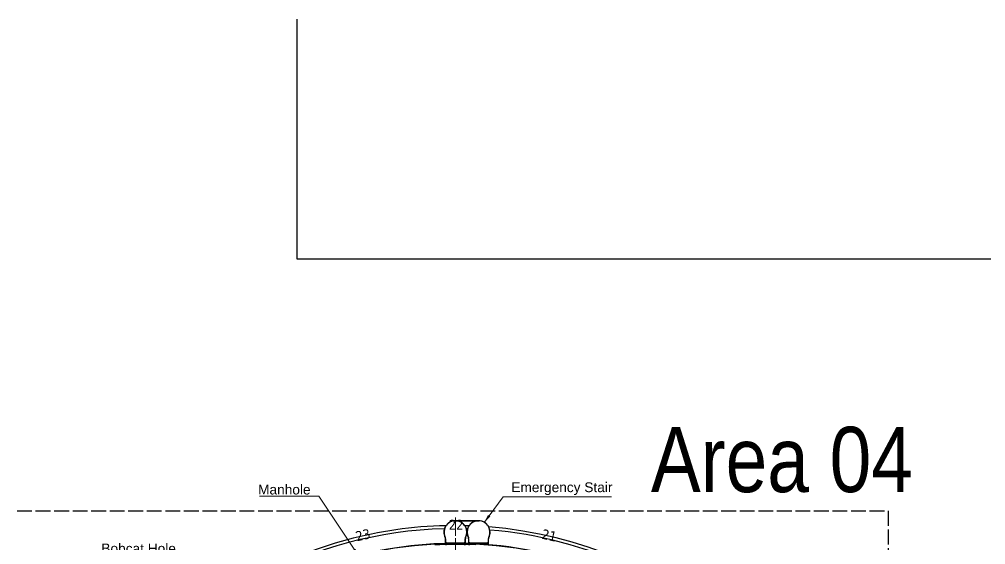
# Model space of a CAD drawing. Header units: millimetres. Extents: x 0 to 118900, y 0 to 84100.
# Drawn here: x 41833 to 71427, y 30990 to 47084 of the extents above; entities that cross this region are included whole.
import ezdxf

# ---------------------------------------------------------------- set-up
doc = ezdxf.new("R2010")
doc.units = ezdxf.units.MM
doc.header["$LTSCALE"] = 100
doc.linetypes.add('CHAIN', pattern=[0.3543, 0.2362, -0.0295, 0.0591, -0.0295])
doc.linetypes.add('DASHED', pattern=[0.2067, 0.1654, -0.0413])
doc.layers.add('4003-AREA-04.1_A-Areas', color=7, linetype='DASHED', lineweight=25, true_color=0xcccc00)
doc.layers.add('4003-AREA-04.1_F-Foundation', color=7, linetype='Continuous', lineweight=25, true_color=0xadadad)
for name, color, linetype, lineweight in [('4003-AREA-04.1_E-Equipment', 7, 'Continuous', 25), ('Center Mark', 7, 'Continuous', 18), ('Symbol', 7, 'Continuous', 18), ('Visible', 7, 'Continuous', 25)]:
    doc.layers.add(name, color=color, linetype=linetype, lineweight=lineweight)
doc.styles.add('Text Style174', font='')
doc.styles.add('Text Style176', font='tahoma.ttf')
doc.styles.add('Title', font='arial.ttf')
doc.styles.get('Text Style174').set_extended_font_data('Bahnschrift SemiLight Condensed')
doc.dimstyles.new('Default - Method 2a$7', dxfattribs={"dimscale": 100, "dimtxt": 3, "dimasz": 2.5, "dimexe": 3, "dimexo": 0.5, "dimgap": 0.7, "dimtad": 0, "dimtoh": 1, "dimdec": 1, "dimrnd": 1e-08, "dimtxsty": 'Title', "dimcen": 0.09, "dimdle": 10, "dimclrd": 256, "dimclre": 256, "dimclrt": 7, "dimazin": 2, "dimtfac": 0.833333, "dimtdec": 1, "dimtmove": 0, "dimatfit": 3, "dimfxl": 1, "dimtolj": 1, "dimlwd": -1, "dimlwe": -1, "dimarcsym": 0})

msp = doc.modelspace()

# ---------------------------------------------------------------- linework, layer by layer
at = {"layer": '4003-AREA-04.1_A-Areas', "ltscale": 27.45525}
msp.add_line((11687.91, 32029.59), (68437.91, 32029.59), dxfattribs=at)
at = {"layer": '4003-AREA-04.1_A-Areas', "ltscale": 27.703241}
msp.add_line((68437.91, 32029.59), (68437.91, 1680.41), dxfattribs=at)
at = {"layer": '4003-AREA-04.1_E-Equipment'}
for p, q in [((50339.17, 39740.72), (50339.17, 47084.48)), ((75339.17, 39740.72), (50339.17, 39740.72))]:
    msp.add_line(p, q, dxfattribs=at)
at = {"layer": '4003-AREA-04.1_F-Foundation'}
msp.add_circle((55187.91, 18779.59), 12250, dxfattribs=at)
at = {"layer": 'Center Mark', "linetype": 'CHAIN', "ltscale": 23.990969}
msp.add_line((55187.91, 31825.59), (55187.91, 5733.59), dxfattribs=at)
at = {"layer": 'Visible'}
for p, q in [((55167.91, 31720.7), (55167.91, 31717.2)), ((55167.91, 31717.2), (55207.91, 31717.2)), ((55895.91, 31725.28), (55187.91, 31725.28)), ((55207.91, 31721.28), (55521.91, 31721.28)), ((55207.91, 31717.2), (55207.91, 31721.28)), ((55521.91, 31721.28), (55521.91, 31717.2)), ((55521.91, 31717.2), (55561.91, 31717.2)), ((55561.91, 31717.2), (55561.91, 31721.28)), ((55561.91, 31721.28), (55875.91, 31721.28)), ((55875.91, 31721.28), (55875.91, 31717.2)), ((55875.91, 31717.2), (55915.91, 31717.2)), ((55915.91, 31717.2), (55915.91, 31720.7)), ((54882.46, 31542.16), (54885.41, 31540.28)), ((54885.41, 31540.28), (54906.9, 31574.01)), ((54906.9, 31574.01), (54903.95, 31575.89)), ((55590.46, 31542.16), (55593.41, 31540.28)), ((55593.41, 31540.28), (55614.9, 31574.01)), ((55614.9, 31574.01), (55611.95, 31575.89)), ((56179.87, 31575.89), (56176.92, 31574.01)), ((56176.92, 31574.01), (56198.41, 31540.28)), ((56198.41, 31540.28), (56201.36, 31542.16)), ((54865.94, 31243.21), (54862.77, 31241.73)), ((54882.85, 31206.95), (54865.94, 31243.21)), ((54879.67, 31205.47), (54882.85, 31206.95)), ((54883.91, 31171.61), (54883.91, 30996.61)), ((54887.91, 31046.61), (54887.91, 31171.61)), ((55487.91, 31046.61), (55487.91, 31171.61)), ((55491.91, 30996.61), (55491.91, 31171.61)), ((55573.94, 31243.21), (55570.77, 31241.73)), ((55590.85, 31206.95), (55573.94, 31243.21)), ((55587.67, 31205.47), (55590.85, 31206.95)), ((55591.91, 31171.61), (55591.91, 30996.61)), ((55595.91, 31046.61), (55595.91, 31171.61)), ((56195.91, 31171.61), (56195.91, 31046.61)), ((56199.91, 30996.61), (56199.91, 31171.61)), ((56217.88, 31243.21), (56200.98, 31206.95)), ((56200.98, 31206.95), (56204.15, 31205.47)), ((56221.05, 31241.73), (56217.88, 31243.21)), ((54883.91, 30996.61), (54917.91, 30996.61)), ((54917.91, 31046.61), (54887.91, 31046.61)), ((54917.91, 30996.61), (54917.91, 31046.61)), ((54917.91, 31046.61), (55457.91, 31046.61)), ((55457.91, 31031.61), (54917.91, 31031.61)), ((55457.91, 31011.61), (54917.91, 31011.61)), ((55457.91, 31046.61), (55457.91, 30996.61)), ((55487.91, 31046.61), (55457.91, 31046.61)), ((55457.91, 30996.61), (55487.91, 30996.61)), ((55487.91, 30996.61), (55487.91, 31046.61)), ((55487.91, 30996.61), (55491.91, 30996.61)), ((55591.91, 30996.61), (55595.91, 30996.61)), ((55595.91, 31046.61), (55595.91, 30996.61)), ((55625.91, 31046.61), (55595.91, 31046.61)), ((55595.91, 30996.61), (55625.91, 30996.61)), ((55625.91, 31046.61), (56165.91, 31046.61)), ((55625.91, 30996.61), (55625.91, 31046.61)), ((55625.91, 31031.61), (56165.91, 31031.61)), ((55625.91, 31011.61), (56165.91, 31011.61)), ((56195.91, 31046.61), (56165.91, 31046.61)), ((56165.91, 31046.61), (56165.91, 30996.61)), ((56165.91, 30996.61), (56199.91, 30996.61))]:
    msp.add_line(p, q, dxfattribs=at)
for centre, radius, start, end in [((55187.91, 31371.28), 354, 90, 208.117546), ((55187.91, 31371.28), 350, 93.275829, 144.224171), ((55187.91, 31371.28), 350, 331.882454, 86.724171), ((55187.91, 31371.28), 354, 331.882454, 81.37864), ((55895.91, 31371.28), 354, 98.62136, 208.117546), ((55895.91, 31371.28), 350, 93.275829, 208.117546), ((55895.91, 31371.28), 354, 331.882454, 90), ((55895.91, 31371.28), 350, 35.775829, 86.724171), ((55187.91, 18779.59), 12796, 225.675698, 85.418923), ((55187.91, 18779.59), 12796, 91.304908, 118.749918), ((55187.91, 18779.59), 12704, 91.520852, 118.370163), ((55187.91, 31371.28), 350, 150.775829, 201.724171), ((55187.91, 18779.59), 12796, 88.144647, 88.695092), ((55187.91, 18779.59), 12704, 88.32865, 88.479148), ((55895.91, 31371.28), 350, 338.275829, 29.224171), ((55187.91, 18779.59), 12704, 45.207463, 85.23492), ((54814.24, 31171.61), 69.67, 0, 28.117546), ((55187.91, 31371.28), 350, 208.117545, 208.275829), ((54814.24, 31171.61), 73.67, 0, 28.117549), ((55561.58, 31171.61), 73.67, 151.882454, 180), ((55561.58, 31171.61), 69.67, 151.882454, 180), ((55522.24, 31171.61), 69.67, 0, 28.117546), ((55522.24, 31171.61), 73.67, 0, 28.117546), ((56269.58, 31171.61), 73.67, 151.882454, 180), ((56269.58, 31171.61), 69.67, 151.882454, 180), ((55895.91, 31371.28), 350, 331.724171, 331.882454), ((55187.91, 18779.59), 12250, 91.422017, 118.00791), ((55187.91, 18779.59), 12220, 87.046284, 92.959098), ((55187.91, 18779.59), 12250, 88.110066, 88.577983), ((55187.91, 18779.59), 12250, 68.674309, 86.89504)]:
    msp.add_arc(centre, radius, start, end, dxfattribs=at)

# ---------------------------------------------------------------- texts
at = {"layer": '4003-AREA-04.1_A-Areas', "insert": (61173.8, 32571.81), "char_height": 2000, "attachment_point": 7, "style": 'Text Style174'}
msp.add_mtext('Area 04', dxfattribs=at)
at = {"layer": 'Symbol', "color": 7, "char_height": 300, "style": 'Title'}
for s, insert, width, attachment_point in [('\\fArial|b0|i0;Emergency Stair', (56899.82, 32509.06), 3097.6374, 7), ('\\fArial|b0|i0;Manhole', (50752.19, 32524.01), 1607.2409, 9), ('\\fArial|b0|i0;Bobcat Hole', (46628.23, 30718.94), 2282.927, 9)]:
    msp.add_mtext(s, dxfattribs=dict(at, insert=insert, width=width, attachment_point=attachment_point))
at = {"layer": 'Symbol', "color": 7, "char_height": 300, "attachment_point": 7, "style": 'Text Style176'}
for s, insert, rotation in [('22', (54983.79, 31451.42), 0.002691), ('23', (52169.87, 31085.21), 12.859833), ('21', (57808.66, 31179.13), 347.145548)]:
    msp.add_mtext(s, dxfattribs=dict(at, insert=insert, rotation=rotation))

# ---------------------------------------------------------------- leaders
at = {"layer": 'Symbol', "annotation_type": 0, "has_hookline": 1}
for points, hookline_direction, text_width in [([(52230.04, 30636.21), (51002.19, 32474.01), (50752.19, 32474.01)], 1, 1559.14), ([(56074.78, 31676.76), (56649.82, 32459.06), (56899.82, 32459.06)], 0, 3070.4)]:
    msp.add_leader(points, dimstyle='Default - Method 2a$7', override={"dimgap": 0, "dimtad": 1}, dxfattribs=dict(at, hookline_direction=hookline_direction, text_width=text_width))

doc.saveas('drawing.dxf')
